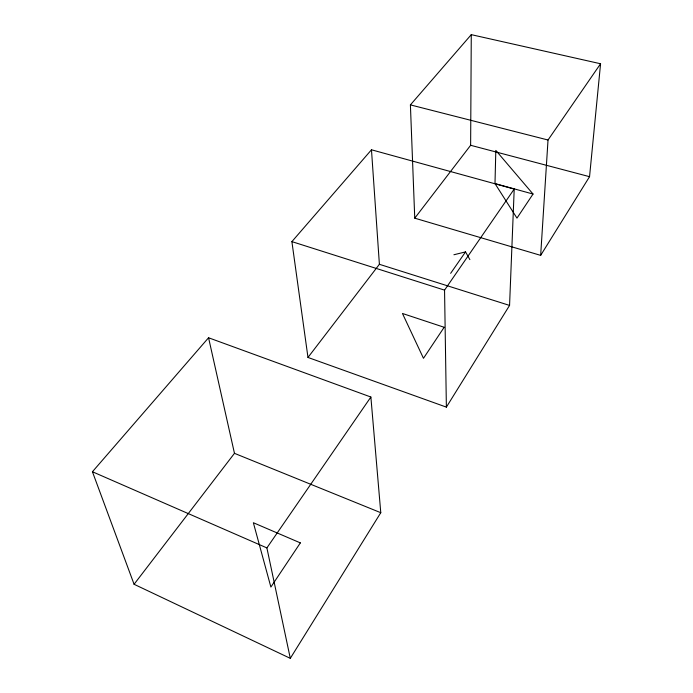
<?xml version="1.0" encoding="UTF-8"?>
<svg xmlns="http://www.w3.org/2000/svg" width="693" height="693" viewBox="0 0 693 693"><rect width="100%" height="100%" fill="white"/><g stroke="black" fill="none" stroke-linecap="round" stroke-linejoin="round"><path stroke-width="1.04" d="M414.752 218.174L470.634 145.287L471.275 34.65L600.571 63.756L589.544 176.68L540.661 255.37L414.752 218.174L410.403 104.886L471.275 34.65M494.993 183.576L495.816 150.398L533.03 194.04L516.969 218.122L494.993 183.576L533.03 194.04M509.563 305.422L514.206 189.068L371.474 149.792L291.892 241.623L307.978 357.449L446.379 407.129L509.563 305.422L379.392 264.302L371.474 149.792M540.661 255.37L548.024 140.003L600.571 63.756M290.298 658.35L380.778 512.707L370.876 397.028L208.558 337.76L92.429 471.751L134.078 584.277L290.298 658.35L266.892 547.912L370.876 397.028M446.379 407.129L444.551 290.133L514.206 189.068M450.649 273.337L465.54 251.897L469.871 259.606M134.078 584.277L234.468 453.335L208.558 337.76M307.978 357.449L379.392 264.302M453.915 254.755L465.54 251.897M410.403 104.886L548.024 140.003M470.634 145.287L589.544 176.68M291.892 241.623L444.551 290.133M234.468 453.335L380.778 512.707M92.429 471.751L266.892 547.912M300.346 542.896L270.885 587.066L253.361 522.73L300.346 542.896M444.161 327.278L423.475 358.298L402.451 313.47L444.161 327.278"/></g></svg>
